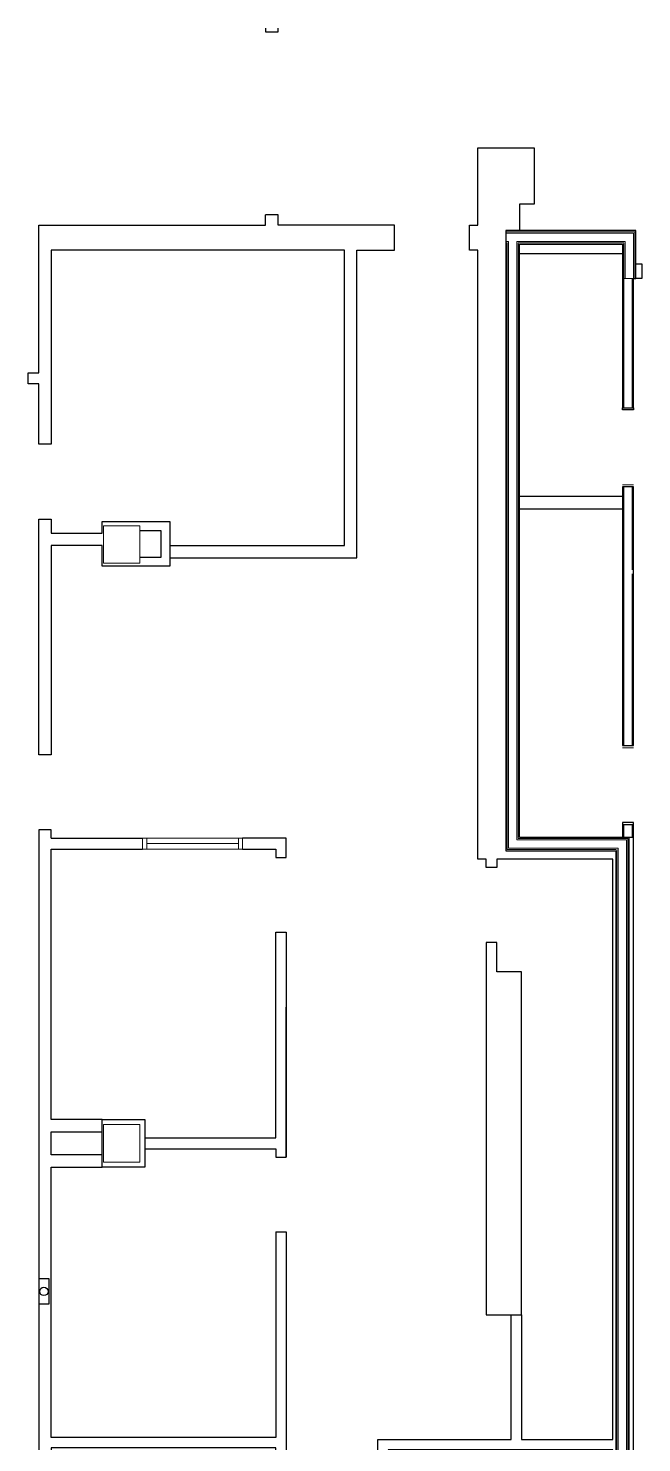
# Model space of a CAD drawing. Header units: inches. Extents: x -1132 to 7533, y -2240 to 4304.
# Drawn here: x 6507 to 6802, y -1109 to -429 of the extents above; entities that cross this region are included whole.
import ezdxf

# ---------------------------------------------------------------- set-up
doc = ezdxf.new("R2010")
doc.units = ezdxf.units.IN
doc.header["$LTSCALE"] = 96
doc.header["$MEASUREMENT"] = 0
doc.linetypes.add('IMPORT-Demolished _3_', pattern=[0.09375, 0.0625, -0.03125])
doc.layers.add('A-GLAZ', color=2, linetype='CONTINUOUS')
doc.layers.add('A-WALL-FULL', color=6, linetype='CONTINUOUS')
for name, color, linetype, lineweight in [('A-WALL', 113, 'CONTINUOUS', 18), ('I-WALL', 2, 'CONTINUOUS', 18), ('S-COLS', 250, 'CONTINUOUS', 13)]:
    doc.layers.add(name, color=color, linetype=linetype, lineweight=lineweight)

msp = doc.modelspace()

# ---------------------------------------------------------------- linework, layer by layer
at = {"layer": 'A-GLAZ', "color": 9, "lineweight": 13}
for p, q in [((6564.28, -823.99), (6564.28, -818.74)), ((6608.28, -821.37), (6564.28, -821.37)), ((6608.28, -823.99), (6608.28, -818.74))]:
    msp.add_line(p, q, dxfattribs=at)
at = {"layer": 'A-GLAZ', "color": 9, "lineweight": 13, "flags": 128}
msp.add_lwpolyline([(6562.28, -818.74), (6562.28, -823.99), (6610.28, -823.99), (6610.28, -818.74)], close=True, dxfattribs=at)
at = {"layer": 'A-WALL', "color": 55}
for p, q in [((6798.71, -527.17), (6736.82, -527.17)), ((6798.09, -527.79), (6736.82, -527.79)), ((6798.09, -549.51), (6798.09, -527.79)), ((6798.71, -549.51), (6798.71, -527.17)), ((6738.07, -531.79), (6736.82, -531.79)), ((6737.44, -532.42), (6736.82, -532.42)), ((6737.44, -824.13), (6737.44, -532.42)), ((6738.07, -823.51), (6738.07, -531.79)), ((6794.09, -531.79), (6742.07, -531.79)), ((6742.07, -819.51), (6742.07, -531.79)), ((6793.46, -532.42), (6742.69, -532.42)), ((6742.69, -818.88), (6742.69, -532.42)), ((6793.46, -532.42), (6793.46, -611.72)), ((6794.09, -549.51), (6794.09, -531.79)), ((6793.46, -549.51), (6798.09, -549.51)), ((6797.46, -549.51), (6797.46, -611.72)), ((6793.46, -649.85), (6793.46, -774.17)), ((6797.46, -649.85), (6797.46, -689.69)), ((6797.46, -691.62), (6797.46, -774.17)), ((6793.46, -812.3), (6793.46, -818.26)), ((6797.46, -812.3), (6797.46, -818.26)), ((6742.07, -819.51), (6794.84, -819.51)), ((6742.69, -818.88), (6795.47, -818.88)), ((6794.84, -1818.77), (6794.84, -819.51)), ((6795.47, -1819.39), (6795.47, -818.88)), ((6737.44, -824.13), (6789.59, -824.13)), ((6738.07, -823.51), (6790.84, -823.51)), ((6790.22, -1814.14), (6790.22, -824.13)), ((6790.84, -1814.77), (6790.84, -823.51))]:
    msp.add_line(p, q, dxfattribs=at)
at = {"layer": 'A-WALL-FULL', "color": 9}
for p, q in [((6792.84, -537.79), (6743.32, -537.79)), ((6743.32, -654.26), (6792.84, -654.26)), ((6792.84, -660.51), (6743.32, -660.51)), ((6518.35, -818.74), (6562.28, -818.74)), ((6798.09, -1818.77), (6798.09, -818.26))]:
    msp.add_line(p, q, dxfattribs=at)
at = {"layer": 'A-WALL-FULL', "color": 253, "linetype": 'IMPORT-Demolished _3_', "lineweight": 18}
for p, q in [((6792.84, -648.76), (6798.09, -648.76)), ((6792.84, -775.27), (6798.09, -775.27))]:
    msp.add_line(p, q, dxfattribs=at)
at = {"layer": 'A-WALL-FULL', "color": 9, "flags": 128}
for points in [[(6621.27, -429.24), (6621.27, -430.99), (6627.4, -430.99), (6627.4, -429.24)], [(6744.4, -1047.99), (6744.4, -882.99), (6732.4, -882.99), (6732.4, -868.88), (6727.4, -868.88), (6727.4, -1047.99), (6744.4, -1047.99), (6744.4, -1107.99), (6788.21, -1107.99), (6788.21, -828.88), (6732.4, -828.88), (6732.4, -832.88), (6727.4, -832.88), (6727.4, -828.88), (6723.35, -828.88), (6723.35, -536), (6719.35, -536), (6719.35, -523.99), (6723.4, -523.99), (6723.4, -486.77), (6750.4, -486.77), (6750.4, -513.77), (6743.4, -513.77), (6743.4, -526.54)], [(6575.35, -678), (6659.27, -678), (6659.27, -536), (6518.35, -536), (6518.35, -629.25), (6512.35, -629.25), (6512.35, -600.25), (6507.35, -600.25), (6507.35, -595), (6512.35, -595), (6512.35, -523.99), (6621.27, -523.99), (6621.27, -518.99)], [(6575.35, -684), (6665.27, -684), (6665.27, -536), (6683.35, -536), (6683.35, -523.99), (6627.4, -523.99), (6627.4, -518.99), (6621.27, -518.99)], [(6799.34, -542.51), (6802.08, -542.51), (6802.08, -549.51), (6799.34, -549.51)], [(6798.09, -611.72), (6798.09, -612.76), (6792.84, -612.76), (6792.84, -611.72)], [(6560.9, -670.75), (6571.1, -670.75), (6571.1, -683.74), (6560.9, -683.74)], [(6518.35, -818.74), (6518.35, -814.74), (6512.35, -814.74), (6512.35, -1415.25), (6518.35, -1415.25), (6518.35, -1407.25), (6555.44, -1407.25), (6555.44, -1463.25), (6518.35, -1463.25), (6518.35, -1451.25), (6512.35, -1451.25), (6512.35, -1468.5), (6549.39, -1468.5), (6549.39, -1531.87), (6542.9, -1531.87)], [(6798.09, -812.3), (6798.09, -811.27), (6792.84, -811.27), (6792.84, -812.3)], [(6610.28, -823.99), (6626.28, -823.99), (6626.28, -827.99), (6631.28, -827.99), (6631.28, -818.74), (6610.28, -818.74)], [(6542.9, -953.99), (6563.4, -953.99), (6563.4, -976.99), (6542.9, -976.99), (6542.9, -953.99), (6518.35, -953.99), (6518.35, -823.99), (6562.28, -823.99)], [(6626.28, -962.87), (6626.28, -863.99), (6631.28, -863.99), (6631.28, -972.12)], [(6563.4, -962.87), (6626.28, -962.87), (6626.28, -899.99)], [(6563.4, -968.12), (6626.28, -968.12), (6626.28, -972.12), (6631.28, -972.12), (6631.28, -899.99)], [(6542.9, -970.99), (6518.35, -970.99), (6518.35, -959.99), (6542.9, -959.99)], [(6626.28, -1008.12), (6626.28, -1106.99), (6518.35, -1106.99), (6518.35, -976.99), (6542.9, -976.99)], [(6626.28, -1008.12), (6631.28, -1008.12), (6631.28, -1210.87), (6626.28, -1210.87), (6626.28, -1111.99), (6518.35, -1111.99), (6518.35, -1241.99), (6542.9, -1241.99)], [(6675.28, -1107.99), (6739.4, -1107.99), (6739.4, -1047.99)], [(6788.2, -1568.13), (6788.2, -1112.99), (6680.28, -1112.99), (6680.28, -1116.99), (6675.28, -1116.99), (6675.28, -1107.99)]]:
    msp.add_lwpolyline(points, dxfattribs=at)
for points in [[(6518.35, -778.74), (6512.35, -778.74), (6512.35, -665.25), (6518.35, -665.25), (6518.35, -672), (6542.9, -672), (6542.9, -666.5), (6575.35, -666.5), (6575.35, -687.99), (6542.9, -687.99), (6542.9, -678), (6518.35, -678)], [(6517.35, -1030.75), (6512.35, -1030.75), (6512.35, -1042.75), (6517.35, -1042.75)]]:
    msp.add_lwpolyline(points, close=True, dxfattribs=at)
at = {"layer": 'A-WALL-FULL', "color": 9}
msp.add_circle((6514.85, -1036.75), 2, dxfattribs=at)
at = {"layer": 'I-WALL', "color": 8, "lineweight": 25}
for p, q in [((6799.34, -526.54), (6736.82, -526.54)), ((6736.82, -526.54), (6736.82, -824.76)), ((6799.34, -549.51), (6799.34, -526.54)), ((6743.32, -533.04), (6792.84, -533.04)), ((6743.32, -818.26), (6743.32, -533.04)), ((6792.84, -533.04), (6792.84, -611.72)), ((6798.09, -549.51), (6799.34, -549.51)), ((6798.09, -611.72), (6798.09, -549.51)), ((6792.84, -611.72), (6798.09, -611.72)), ((6798.09, -649.85), (6792.84, -649.85)), ((6792.84, -649.85), (6792.84, -774.17)), ((6798.09, -774.17), (6798.09, -649.85)), ((6792.84, -774.17), (6798.09, -774.17)), ((6798.09, -812.3), (6792.84, -812.3)), ((6792.84, -812.3), (6792.84, -818.26)), ((6798.09, -818.26), (6798.09, -812.3)), ((6743.32, -818.26), (6798.09, -818.26)), ((6796.09, -1820.02), (6796.09, -818.26)), ((6736.82, -824.76), (6789.59, -824.76)), ((6789.59, -824.76), (6789.59, -1813.52))]:
    msp.add_line(p, q, dxfattribs=at)
at = {"layer": 'S-COLS', "color": 9, "flags": 128}
for points in [[(6543.52, -686.49), (6560.9, -686.49), (6560.9, -668.49), (6543.52, -668.49)], [(6543.52, -974.49), (6560.9, -974.49), (6560.9, -956.49), (6543.52, -956.49)]]:
    msp.add_lwpolyline(points, close=True, dxfattribs=at)

doc.saveas('drawing.dxf')
